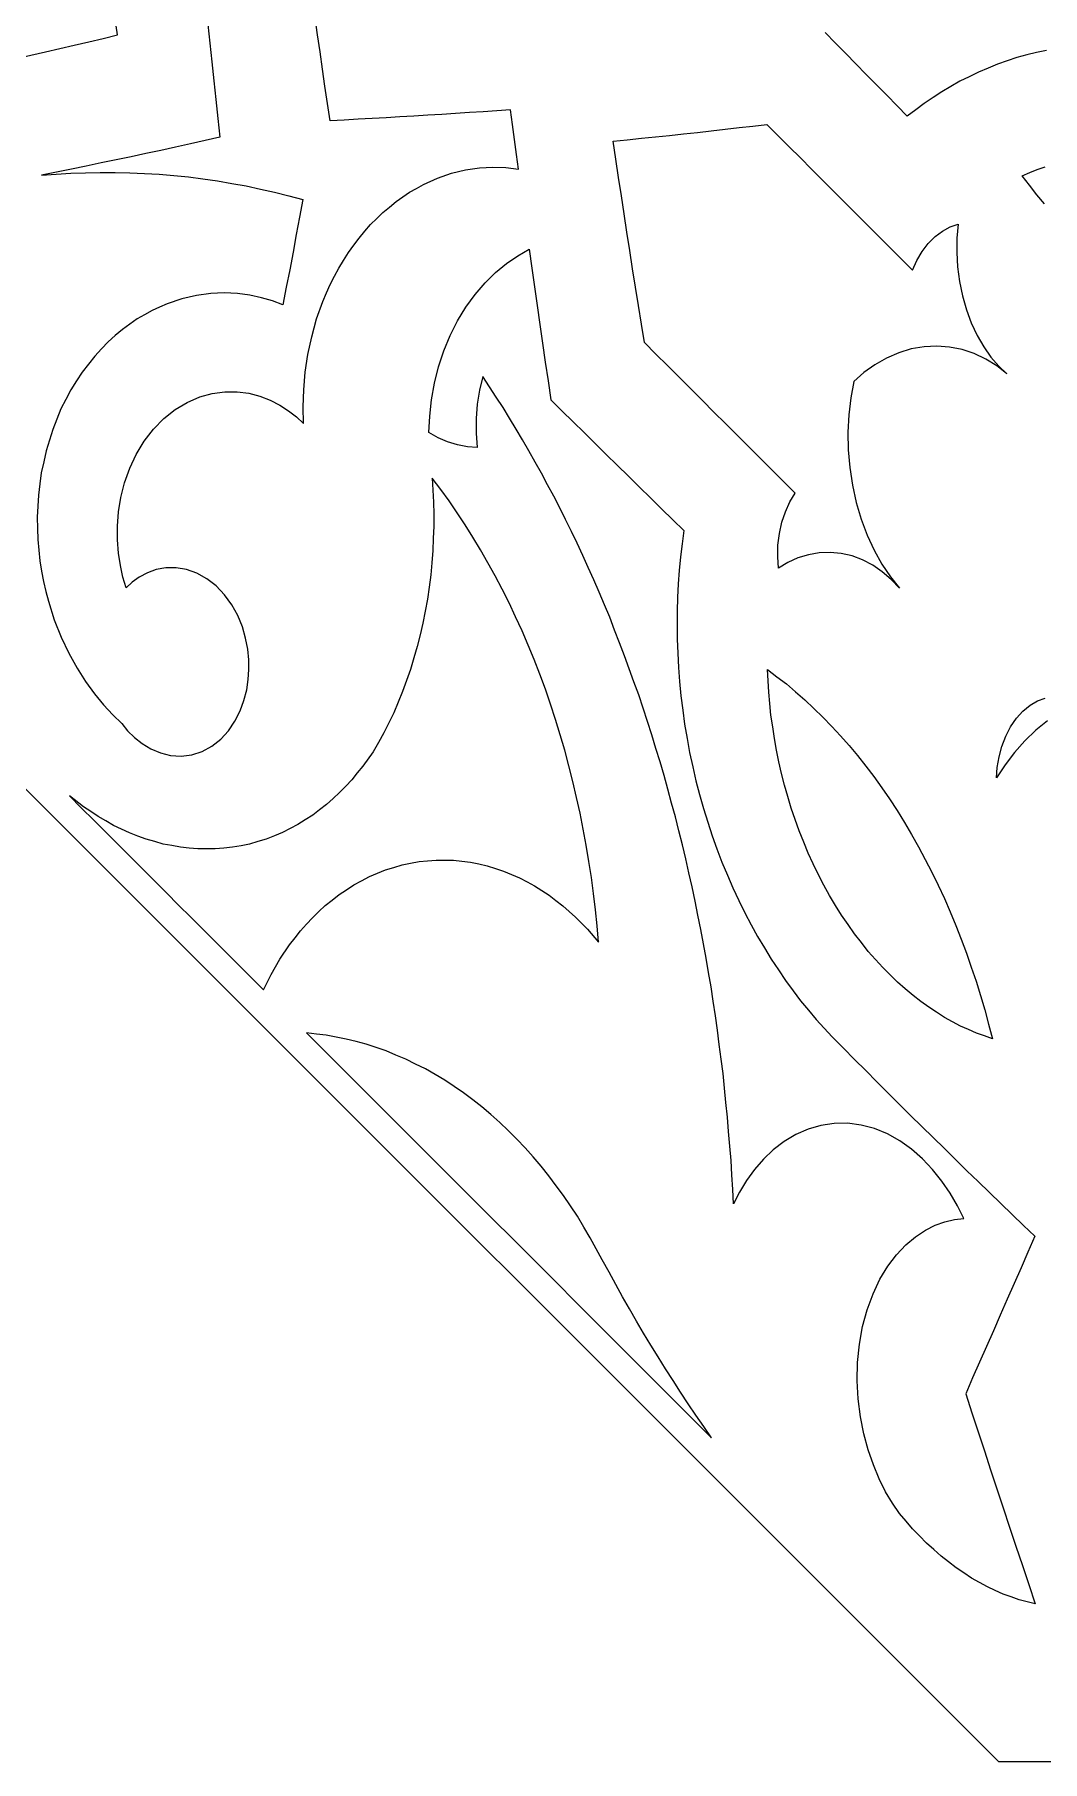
# Model space of a CAD drawing. Extents: x -535 to 1345, y -535 to 535.
# Drawn here: x -241.7 to -183.9, y -450 to -350.8 of the extents above; entities that cross this region are included whole.
import ezdxf

# ---------------------------------------------------------------- set-up
doc = ezdxf.new("R2010")
doc.units = 0
doc.layers.add('LAYER_1', color=18, linetype='CONTINUOUS')
doc.layers.add('LAYER_10', color=174, linetype='CONTINUOUS')

msp = doc.modelspace()

# ---------------------------------------------------------------- linework, layer by layer
at = {"layer": 'LAYER_1'}
for points in [[(-243.104, -350.326), (-242.943, -351.259), (-242.78, -352.194), (-241.947, -352.006), (-241.115, -351.815), (-240.284, -351.624), (-239.455, -351.431), (-238.627, -351.236), (-237.801, -351.04), (-236.976, -350.843), (-237.133, -349.809)], [(-231.778, -350.238), (-231.668, -351.315), (-231.558, -352.393), (-231.445, -353.473), (-231.331, -354.555), (-231.215, -355.638), (-231.098, -356.724), (-231.943, -356.913), (-232.79, -357.101), (-233.639, -357.288), (-234.489, -357.473), (-235.341, -357.657), (-236.194, -357.839), (-237.049, -358.019), (-237.905, -358.198), (-238.763, -358.375), (-239.622, -358.551), (-240.483, -358.725), (-241.345, -358.898), (-240.498, -358.841), (-239.652, -358.783), (-238.805, -358.76), (-237.959, -358.736), (-237.112, -358.746), (-236.267, -358.756), (-235.424, -358.8), (-234.581, -358.844), (-233.742, -358.922), (-232.904, -359), (-232.07, -359.112), (-231.238, -359.224), (-230.412, -359.371), (-229.586, -359.516), (-228.769, -359.696), (-227.952, -359.875), (-227.144, -360.089), (-226.337, -360.301), (-226.523, -361.308), (-226.707, -362.315), (-226.89, -363.323), (-227.087, -364.329), (-227.283, -365.335), (-227.477, -366.342), (-228.072, -366.12), (-228.706, -365.934), (-229.379, -365.79), (-230.091, -365.696), (-230.84, -365.661), (-231.623, -365.693), (-232.436, -365.802), (-233.273, -365.995), (-234.127, -366.28), (-234.558, -366.473), (-234.989, -366.666), (-235.418, -366.911), (-235.848, -367.156), (-236.27, -367.457), (-236.692, -367.756), (-237.1, -368.111), (-237.508, -368.466), (-237.895, -368.876), (-238.282, -369.285), (-238.641, -369.746), (-239, -370.207), (-239.325, -370.715), (-239.649, -371.224), (-239.933, -371.775), (-240.217, -372.326), (-240.455, -372.912), (-240.693, -373.498), (-240.882, -374.111), (-241.071, -374.724), (-241.209, -375.355), (-241.346, -375.987), (-241.431, -376.627), (-241.516, -377.268), (-241.55, -377.908), (-241.583, -378.549), (-241.568, -379.181), (-241.552, -379.814), (-241.491, -380.43), (-241.429, -381.047), (-241.326, -381.641), (-241.222, -382.235), (-241.083, -382.801), (-240.942, -383.367), (-240.599, -384.435), (-240.203, -385.434), (-239.765, -386.358), (-239.295, -387.209), (-238.8, -387.984), (-238.29, -388.687), (-237.77, -389.319), (-237.248, -389.885), (-236.727, -390.389), (-236.392, -390.801), (-236.002, -391.193), (-235.557, -391.547), (-235.057, -391.848), (-234.511, -392.078), (-233.928, -392.218), (-233.323, -392.256), (-232.713, -392.18), (-232.119, -391.99), (-231.558, -391.687), (-231.049, -391.285), (-230.604, -390.801), (-230.231, -390.254), (-229.934, -389.668), (-229.71, -389.062), (-229.556, -388.456), (-229.464, -387.864), (-229.426, -387.296), (-229.434, -386.725), (-229.494, -386.117), (-229.614, -385.484), (-229.803, -384.837), (-230.066, -384.193), (-230.406, -383.573), (-230.82, -382.999), (-231.301, -382.492), (-231.838, -382.072), (-232.414, -381.753), (-233.012, -381.543), (-233.611, -381.444), (-234.195, -381.45), (-234.747, -381.55), (-235.258, -381.731), (-235.72, -381.976), (-236.128, -382.27), (-236.484, -382.597), (-236.659, -381.98), (-236.803, -381.316), (-236.908, -380.604), (-236.966, -379.85), (-236.968, -379.06), (-236.906, -378.24), (-236.772, -377.404), (-236.561, -376.563), (-236.269, -375.734), (-235.893, -374.933), (-235.438, -374.179), (-234.907, -373.489), (-234.311, -372.879), (-233.66, -372.362), (-232.969, -371.946), (-232.254, -371.637), (-231.53, -371.436), (-230.81, -371.339), (-230.108, -371.338), (-229.434, -371.426), (-228.797, -371.591), (-228.202, -371.821), (-227.652, -372.104), (-227.15, -372.43), (-226.695, -372.786), (-226.285, -373.166), (-226.31, -372.207), (-226.281, -371.222), (-226.193, -370.216), (-226.042, -369.197), (-225.824, -368.174), (-225.539, -367.156), (-225.184, -366.154), (-224.973, -365.665), (-224.761, -365.177), (-224.516, -364.707), (-224.271, -364.237), (-223.994, -363.79), (-223.717, -363.344), (-223.411, -362.925), (-223.105, -362.507), (-222.772, -362.121), (-222.44, -361.736), (-222.085, -361.386), (-221.73, -361.037), (-221.356, -360.727), (-220.982, -360.417), (-220.594, -360.149), (-220.206, -359.881), (-219.808, -359.655), (-219.41, -359.43), (-218.603, -359.066), (-217.794, -358.787), (-216.99, -358.592), (-216.198, -358.477), (-215.425, -358.437), (-214.675, -358.467), (-213.953, -358.56), (-214.066, -357.704), (-214.179, -356.848), (-214.29, -355.994), (-214.4, -355.14), (-215.189, -355.197), (-215.98, -355.253), (-216.772, -355.307), (-217.566, -355.359), (-218.361, -355.411), (-219.157, -355.46), (-219.955, -355.509), (-220.754, -355.556), (-221.555, -355.602), (-222.357, -355.646), (-223.16, -355.689), (-223.965, -355.73), (-224.771, -355.77), (-224.916, -354.781), (-225.06, -353.793), (-225.202, -352.806), (-225.342, -351.821), (-225.482, -350.837), (-225.619, -349.854)], [(-183.646, -351.744), (-184.212, -351.848), (-184.774, -351.995), (-185.336, -352.142), (-185.891, -352.331), (-186.447, -352.519), (-186.992, -352.748), (-187.539, -352.976), (-188.072, -353.243), (-188.607, -353.508), (-189.127, -353.81), (-189.648, -354.111), (-190.152, -354.445), (-190.656, -354.779), (-191.142, -355.144), (-191.629, -355.507), (-192.218, -354.908), (-192.807, -354.309), (-193.396, -353.71), (-193.985, -353.11), (-194.574, -352.511), (-195.163, -351.912), (-195.752, -351.313), (-196.34, -350.713)], [(-183.752, -360.544), (-184.197, -360.025), (-184.618, -359.48), (-185.038, -358.935), (-184.603, -358.754), (-184.168, -358.572), (-183.72, -358.424)], [(-183.575, -390.235), (-184.244, -390.775), (-184.876, -391.381), (-185.467, -392.046), (-186.014, -392.76), (-186.513, -393.517), (-186.465, -392.918), (-186.362, -392.308), (-186.2, -391.703), (-185.978, -391.121), (-185.698, -390.578), (-185.365, -390.091), (-184.989, -389.676), (-184.581, -389.342), (-184.153, -389.095), (-183.718, -388.936)]]:
    msp.add_lwpolyline(points, dxfattribs=at)
for points in [[(-192.08, -382.609), (-192.551, -382.116), (-193.063, -381.677), (-193.613, -381.301), (-194.195, -380.995), (-194.801, -380.767), (-195.423, -380.622), (-196.054, -380.562), (-196.684, -380.587), (-197.303, -380.694), (-197.904, -380.88), (-198.48, -381.139), (-199.024, -381.462), (-199.069, -380.812), (-199.053, -380.146), (-198.972, -379.482), (-198.828, -378.836), (-198.623, -378.225), (-198.367, -377.663), (-198.066, -377.162), (-198.732, -376.496), (-199.398, -375.83), (-200.064, -375.164), (-200.73, -374.498), (-201.396, -373.832), (-202.062, -373.166), (-202.728, -372.5), (-203.394, -371.834), (-204.06, -371.169), (-204.725, -370.503), (-205.391, -369.837), (-206.057, -369.171), (-206.723, -368.505), (-206.894, -367.446), (-207.062, -366.389), (-207.23, -365.333), (-207.396, -364.278), (-207.56, -363.226), (-207.723, -362.174), (-207.884, -361.125), (-208.044, -360.076), (-208.202, -359.03), (-208.359, -357.984), (-208.514, -356.941), (-207.705, -356.861), (-206.897, -356.78), (-206.091, -356.698), (-205.287, -356.613), (-204.484, -356.528), (-203.683, -356.441), (-202.883, -356.352), (-202.085, -356.262), (-201.288, -356.17), (-200.492, -356.077), (-199.699, -355.982), (-199.055, -356.626), (-198.412, -357.269), (-197.769, -357.912), (-197.125, -358.556), (-196.482, -359.199), (-195.839, -359.842), (-195.195, -360.486), (-194.552, -361.129), (-193.909, -361.772), (-193.265, -362.416), (-192.622, -363.059), (-191.979, -363.702), (-191.336, -364.346), (-191.083, -363.796), (-190.777, -363.284), (-190.423, -362.823), (-190.029, -362.426), (-189.606, -362.105), (-189.164, -361.864), (-188.717, -361.707), (-188.779, -362.511), (-188.788, -363.336), (-188.74, -364.172), (-188.632, -365.007), (-188.464, -365.829), (-188.238, -366.626), (-187.955, -367.386), (-187.621, -368.098), (-187.242, -368.753), (-186.825, -369.344), (-186.377, -369.865), (-185.907, -370.313), (-186.496, -369.856), (-187.125, -369.466), (-187.79, -369.149), (-188.484, -368.915), (-189.201, -368.768), (-189.931, -368.712), (-190.667, -368.749), (-191.398, -368.878), (-192.117, -369.097), (-192.815, -369.401), (-193.483, -369.783), (-194.116, -370.234), (-194.707, -370.747), (-194.876, -371.683), (-194.987, -372.657), (-195.036, -373.657), (-195.02, -374.674), (-194.936, -375.696), (-194.783, -376.71), (-194.563, -377.703), (-194.278, -378.663), (-193.932, -379.578), (-193.532, -380.438), (-193.085, -381.233), (-192.598, -381.959)], [(-184.286, -440.946), (-184.743, -440.829), (-185.201, -440.712), (-185.66, -440.55), (-186.118, -440.388), (-186.575, -440.18), (-187.032, -439.972), (-187.484, -439.72), (-187.936, -439.467), (-188.379, -439.172), (-188.823, -438.877), (-189.255, -438.542), (-189.687, -438.206), (-190.104, -437.832), (-190.521, -437.458), (-190.921, -437.05), (-191.321, -436.642), (-191.701, -436.202), (-192.08, -435.763), (-192.482, -435.171), (-192.871, -434.509), (-193.238, -433.776), (-193.577, -432.974), (-193.876, -432.106), (-194.128, -431.179), (-194.322, -430.2), (-194.451, -429.181), (-194.507, -428.138), (-194.484, -427.085), (-194.38, -426.042), (-194.195, -425.026), (-193.932, -424.055), (-193.597, -423.144), (-193.196, -422.308), (-192.741, -421.557), (-192.242, -420.899), (-191.71, -420.335), (-191.157, -419.867), (-190.593, -419.493), (-190.027, -419.208), (-189.467, -419.004), (-188.919, -418.876), (-188.39, -418.814), (-188.756, -418.082), (-189.176, -417.363), (-189.649, -416.667), (-190.176, -416.007), (-190.756, -415.394), (-191.385, -414.84), (-192.059, -414.359), (-192.772, -413.96), (-193.515, -413.654), (-194.279, -413.449), (-195.054, -413.348), (-195.827, -413.355), (-196.59, -413.469), (-197.329, -413.684), (-198.037, -413.995), (-198.704, -414.393), (-199.324, -414.868), (-199.892, -415.407), (-200.405, -416), (-200.861, -416.633), (-201.26, -417.296), (-201.604, -417.978), (-201.654, -417.147), (-201.702, -416.317), (-201.75, -415.487), (-201.818, -414.654), (-201.885, -413.822), (-201.952, -412.991), (-202.038, -412.157), (-202.124, -411.325), (-202.209, -410.493), (-202.315, -409.661), (-202.42, -408.829), (-202.524, -407.999), (-202.648, -407.169), (-202.772, -406.341), (-202.895, -405.513), (-203.038, -404.688), (-203.18, -403.864), (-203.322, -403.04), (-203.484, -402.221), (-203.645, -401.403), (-203.806, -400.586), (-203.986, -399.775), (-204.166, -398.964), (-204.345, -398.154), (-204.544, -397.352), (-204.743, -396.551), (-204.94, -395.75), (-205.157, -394.959), (-205.374, -394.168), (-205.59, -393.378), (-205.825, -392.598), (-206.06, -391.82), (-206.293, -391.042), (-206.546, -390.275), (-206.798, -389.51), (-207.05, -388.745), (-207.32, -387.994), (-207.589, -387.244), (-207.858, -386.494), (-208.145, -385.758), (-208.431, -385.024), (-208.716, -384.29), (-209.019, -383.571), (-209.322, -382.854), (-209.624, -382.137), (-209.943, -381.437), (-210.261, -380.737), (-210.579, -380.038), (-210.913, -379.357), (-211.246, -378.677), (-211.579, -377.997), (-211.928, -377.336), (-212.276, -376.676), (-212.624, -376.016), (-212.987, -375.376), (-213.349, -374.736), (-213.711, -374.097), (-214.087, -373.478), (-214.462, -372.86), (-214.838, -372.242), (-215.226, -371.645), (-215.614, -371.049), (-216.002, -370.453), (-216.188, -371.239), (-216.314, -372.052), (-216.378, -372.88), (-216.379, -373.712), (-216.317, -374.536), (-216.887, -374.499), (-217.456, -374.394), (-218.018, -374.221), (-218.565, -373.981), (-219.091, -373.679), (-219.047, -372.743), (-218.941, -371.797), (-218.77, -370.85), (-218.534, -369.913), (-218.233, -368.996), (-217.869, -368.111), (-217.445, -367.268), (-216.966, -366.476), (-216.437, -365.743), (-215.868, -365.077), (-215.264, -364.483), (-214.635, -363.964), (-213.987, -363.522), (-213.331, -363.157), (-213.182, -364.233), (-213.031, -365.309), (-212.879, -366.388), (-212.725, -367.468), (-212.569, -368.549), (-212.412, -369.633), (-212.253, -370.717), (-212.093, -371.803), (-211.457, -372.429), (-210.821, -373.055), (-210.185, -373.681), (-209.549, -374.307), (-208.913, -374.932), (-208.276, -375.558), (-207.64, -376.184), (-207.004, -376.81), (-206.368, -377.435), (-205.732, -378.061), (-205.096, -378.686), (-204.461, -379.312), (-204.556, -380.067), (-204.652, -380.822), (-204.717, -381.595), (-204.782, -382.369), (-204.815, -383.157), (-204.847, -383.947), (-204.846, -384.748), (-204.845, -385.549), (-204.809, -386.359), (-204.773, -387.17), (-204.702, -387.985), (-204.63, -388.801), (-204.523, -389.617), (-204.414, -390.435), (-204.271, -391.248), (-204.126, -392.063), (-203.947, -392.87), (-203.767, -393.677), (-203.552, -394.473), (-203.336, -395.27), (-203.087, -396.051), (-202.837, -396.832), (-202.556, -397.594), (-202.273, -398.357), (-201.96, -399.095), (-201.647, -399.835), (-201.306, -400.547), (-200.964, -401.26), (-200.596, -401.943), (-200.227, -402.626), (-199.835, -403.277), (-199.443, -403.927), (-199.03, -404.542), (-198.617, -405.158), (-198.186, -405.736), (-197.755, -406.314), (-197.308, -406.854), (-196.861, -407.393), (-196.402, -407.892), (-195.943, -408.392), (-195.3, -409.036), (-194.658, -409.68), (-194.015, -410.324), (-193.372, -410.968), (-192.729, -411.613), (-192.086, -412.257), (-191.439, -412.893), (-190.792, -413.529), (-190.146, -414.165), (-189.499, -414.801), (-188.853, -415.437), (-188.206, -416.073), (-187.556, -416.7), (-186.906, -417.328), (-186.256, -417.955), (-185.606, -418.583), (-184.956, -419.21), (-184.306, -419.837), (-184.703, -420.742), (-185.1, -421.646), (-185.497, -422.551), (-185.894, -423.455), (-186.291, -424.36), (-186.688, -425.264), (-187.085, -426.169), (-187.482, -427.073), (-187.879, -427.977), (-188.276, -428.882), (-187.92, -429.972), (-187.563, -431.063), (-187.204, -432.156), (-186.844, -433.25), (-186.483, -434.345), (-186.12, -435.442), (-185.756, -436.54), (-185.391, -437.639), (-185.024, -438.74), (-184.656, -439.842)], [(-209.355, -402.94), (-209.443, -402.014), (-209.53, -401.088), (-209.648, -400.161), (-209.764, -399.235), (-209.911, -398.31), (-210.058, -397.386), (-210.235, -396.466), (-210.41, -395.547), (-210.617, -394.636), (-210.823, -393.725), (-211.059, -392.824), (-211.294, -391.925), (-211.559, -391.039), (-211.823, -390.153), (-212.117, -389.284), (-212.409, -388.415), (-212.73, -387.565), (-213.05, -386.717), (-213.398, -385.889), (-213.745, -385.062), (-214.118, -384.259), (-214.491, -383.457), (-214.889, -382.681), (-215.286, -381.906), (-215.707, -381.158), (-216.127, -380.411), (-216.57, -379.694), (-217.012, -378.978), (-217.475, -378.293), (-217.937, -377.609), (-218.418, -376.957), (-218.899, -376.306), (-218.862, -376.99), (-218.824, -377.674), (-218.818, -378.368), (-218.812, -379.062), (-218.84, -379.76), (-218.867, -380.459), (-218.929, -381.158), (-218.99, -381.858), (-219.085, -382.553), (-219.18, -383.249), (-219.31, -383.935), (-219.439, -384.622), (-219.602, -385.296), (-219.764, -385.97), (-219.959, -386.626), (-220.154, -387.282), (-220.38, -387.916), (-220.606, -388.551), (-220.862, -389.159), (-221.117, -389.768), (-221.4, -390.347), (-221.683, -390.927), (-221.991, -391.474), (-222.299, -392.022), (-222.883, -392.841), (-223.203, -393.232), (-223.523, -393.623), (-223.871, -393.99), (-224.218, -394.356), (-224.593, -394.695), (-224.967, -395.034), (-225.367, -395.341), (-225.767, -395.647), (-226.191, -395.918), (-226.614, -396.188), (-227.059, -396.419), (-227.503, -396.649), (-227.966, -396.837), (-228.429, -397.025), (-228.907, -397.168), (-229.385, -397.31), (-229.874, -397.406), (-230.364, -397.501), (-230.861, -397.549), (-231.358, -397.596), (-231.859, -397.596), (-232.359, -397.595), (-232.859, -397.547), (-233.36, -397.499), (-233.855, -397.405), (-234.351, -397.31), (-234.838, -397.172), (-235.326, -397.034), (-235.801, -396.854), (-236.277, -396.674), (-236.737, -396.456), (-237.198, -396.238), (-237.64, -395.986), (-238.083, -395.733), (-238.505, -395.45), (-238.928, -395.167), (-239.728, -394.547), (-239.031, -395.243), (-238.335, -395.94), (-237.639, -396.636), (-236.943, -397.332), (-236.246, -398.028), (-235.55, -398.725), (-234.854, -399.421), (-234.158, -400.117), (-233.461, -400.813), (-232.765, -401.51), (-232.069, -402.206), (-231.373, -402.902), (-230.676, -403.598), (-229.98, -404.295), (-229.284, -404.991), (-228.588, -405.687), (-228.15, -404.8), (-227.651, -403.933), (-227.09, -403.095), (-226.779, -402.695), (-226.467, -402.294), (-226.126, -401.918), (-225.784, -401.541), (-225.414, -401.193), (-225.043, -400.844), (-224.645, -400.529), (-224.248, -400.214), (-223.825, -399.936), (-223.402, -399.657), (-222.958, -399.421), (-222.513, -399.184), (-222.05, -398.992), (-221.588, -398.8), (-221.111, -398.655), (-220.634, -398.51), (-220.147, -398.415), (-219.66, -398.32), (-219.167, -398.275), (-218.675, -398.23), (-218.181, -398.236), (-217.688, -398.242), (-217.198, -398.298), (-216.709, -398.354), (-216.227, -398.458), (-215.745, -398.562), (-215.275, -398.713), (-214.805, -398.863), (-214.35, -399.057), (-213.896, -399.25), (-213.46, -399.484), (-213.024, -399.717), (-212.609, -399.985), (-212.194, -400.254), (-211.801, -400.554), (-211.409, -400.854), (-210.674, -401.507), (-209.988, -402.205)], [(-199.653, -387.283), (-199.111, -387.701), (-198.569, -388.118), (-198.038, -388.575), (-197.507, -389.031), (-196.988, -389.527), (-196.47, -390.022), (-195.966, -390.556), (-195.462, -391.089), (-194.974, -391.66), (-194.486, -392.23), (-194.017, -392.836), (-193.547, -393.442), (-193.097, -394.082), (-192.647, -394.722), (-192.219, -395.394), (-191.79, -396.066), (-191.385, -396.768), (-190.979, -397.47), (-190.597, -398.198), (-190.215, -398.927), (-189.859, -399.68), (-189.502, -400.434), (-189.172, -401.209), (-188.841, -401.984), (-188.538, -402.777), (-188.233, -403.571), (-187.957, -404.38), (-187.68, -405.19), (-187.432, -406.011), (-187.182, -406.833), (-186.961, -407.664), (-186.74, -408.495), (-187.195, -408.334), (-187.651, -408.173), (-188.11, -407.969), (-188.569, -407.764), (-189.028, -407.516), (-189.487, -407.268), (-189.944, -406.976), (-190.4, -406.683), (-190.851, -406.347), (-191.301, -406.01), (-191.742, -405.629), (-192.184, -405.249), (-192.613, -404.826), (-193.042, -404.403), (-193.455, -403.94), (-193.868, -403.477), (-194.262, -402.975), (-194.656, -402.474), (-195.028, -401.937), (-195.4, -401.401), (-195.747, -400.833), (-196.094, -400.265), (-196.415, -399.669), (-196.735, -399.073), (-197.026, -398.453), (-197.316, -397.834), (-197.576, -397.195), (-197.836, -396.556), (-198.064, -395.903), (-198.291, -395.249), (-198.486, -394.586), (-198.681, -393.922), (-198.843, -393.253), (-199.004, -392.584), (-199.133, -391.913), (-199.261, -391.243), (-199.358, -390.575), (-199.454, -389.908), (-199.519, -389.246), (-199.584, -388.586), (-199.618, -387.934)], [(-202.869, -431.406), (-203.316, -430.755), (-203.764, -430.103), (-204.211, -429.452), (-204.644, -428.785), (-205.078, -428.117), (-205.511, -427.45), (-205.93, -426.767), (-206.349, -426.085), (-206.768, -425.403), (-207.172, -424.707), (-207.575, -424.01), (-207.978, -423.315), (-208.366, -422.605), (-208.753, -421.896), (-209.14, -421.188), (-209.484, -420.555), (-209.827, -419.922), (-210.198, -419.307), (-210.568, -418.692), (-210.966, -418.097), (-211.363, -417.502), (-211.787, -416.932), (-212.21, -416.362), (-212.658, -415.819), (-213.105, -415.276), (-213.576, -414.764), (-214.046, -414.252), (-214.538, -413.773), (-215.029, -413.295), (-215.54, -412.853), (-216.051, -412.41), (-216.578, -412.006), (-217.105, -411.602), (-217.647, -411.238), (-218.188, -410.874), (-218.741, -410.552), (-219.295, -410.229), (-219.857, -409.95), (-220.419, -409.67), (-220.987, -409.434), (-221.556, -409.197), (-222.127, -409.004), (-222.699, -408.81), (-223.271, -408.66), (-223.844, -408.509), (-224.414, -408.401), (-224.984, -408.293), (-225.549, -408.227), (-226.115, -408.16), (-225.389, -408.886), (-224.662, -409.613), (-223.936, -410.339), (-223.209, -411.066), (-222.483, -411.792), (-221.756, -412.518), (-221.03, -413.245), (-220.303, -413.971), (-219.577, -414.698), (-218.851, -415.424), (-218.124, -416.151), (-217.398, -416.877), (-216.671, -417.604), (-215.945, -418.33), (-215.218, -419.057), (-214.492, -419.783), (-213.765, -420.509), (-213.039, -421.236), (-212.312, -421.962), (-211.586, -422.689), (-210.86, -423.415), (-210.133, -424.142), (-209.407, -424.868), (-208.68, -425.595), (-207.954, -426.321), (-207.227, -427.047), (-206.501, -427.774), (-205.774, -428.5), (-205.048, -429.227), (-204.321, -429.953), (-203.595, -430.68)]]:
    msp.add_lwpolyline(points, close=True, dxfattribs=at)
at = {"layer": 'LAYER_10'}
msp.add_lwpolyline([(-450, 0), (-450, -186.396), (-186.396, -450), (0, -450), (186.396, -450), (450, -186.396), (450, 0), (450, 186.396), (186.396, 450), (0, 450), (-186.396, 450), (-450, 186.396)], close=True, dxfattribs=at)

doc.saveas('drawing.dxf')
